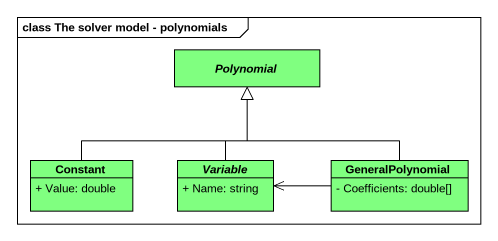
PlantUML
@startuml
mainframe class The solver model - polynomials
hide circle
hide empty members
skinparam classAttributeIconSize 0
abstract class Polynomial #80FF80
class Constant #80FF80 {
  + Value: double
}
abstract class Variable #80FF80 {
  + Name: string
}
class GeneralPolynomial #80FF80 {
  - Coefficients: double[]
}
Constant -up-|> Polynomial
Variable -up-|> Polynomial
GeneralPolynomial -up-|> Polynomial
GeneralPolynomial -left-> Variable
@enduml
